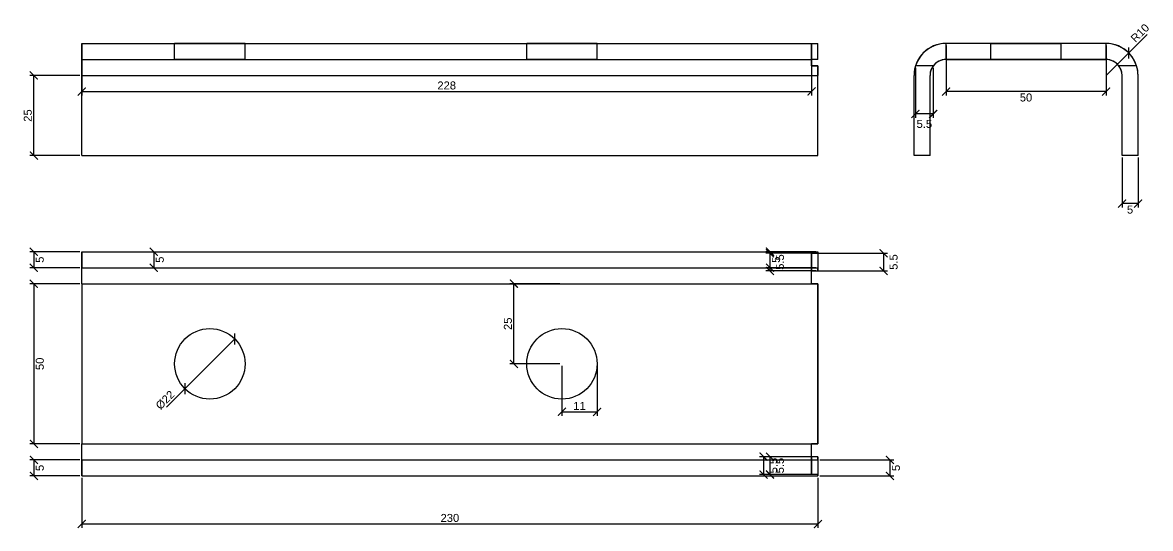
# Model space of a CAD drawing. Extents: x 128 to 1197, y 196 to 880.
# Drawn here: x 128.3 to 480.7, y 195.6 to 353.5 of the extents above; entities that cross this region are included whole.
import ezdxf

# ---------------------------------------------------------------- set-up
doc = ezdxf.new("R2010")
doc.units = 0
doc.layers.get('0').update_dxf_attribs({"linetype": 'CONTINUOUS'})
for name, color, linetype in [('FrontView', 7, 'CONTINUOUS'), ('RightView', 7, 'CONTINUOUS'), ('TopView', 7, 'CONTINUOUS')]:
    doc.layers.add(name, color=color, linetype=linetype)
doc.styles.get("Standard").update_dxf_attribs({"font": 'arial.ttf'})
doc.dimstyles.new('FUSION_STYLE', dxfattribs={"dimtxt": 2.5, "dimasz": 2.5, "dimexe": 1.25, "dimexo": 0.625, "dimtad": 1, "dimdec": 1, "dimdsep": 46, "dimtxsty": 'STANDARD', "dimblk": 'ARCHTICK', "dimblk1": 'ARCHTICK', "dimblk2": 'ARCHTICK', "dimcen": 2.5, "dimclrd": 7, "dimclre": 7, "dimclrt": 7, "dimazin": 3, "dimtfac": 1, "dimtmove": 0, "dimatfit": 3, "dimldrblk": 'ARCHTICK'})

# ---------------------------------------------------------------- blocks, each defined once
blk = doc.blocks.new('_ARCHTICK')
at = {"color": 0, "linetype": 'BYBLOCK', "const_width": 0.15}
blk.add_lwpolyline([(-0.5, -0.5), (0.5, 0.5)], dxfattribs=at)

msp = doc.modelspace()

# ---------------------------------------------------------------- linework, layer by layer
at = {"layer": 'FrontView'}
for p, q in [((146.822, 347), (374.822, 347)), ((146.822, 347), (374.822, 347)), ((175.822, 342), (175.822, 347)), ((197.822, 342), (197.822, 347)), ((285.822, 342), (285.822, 347)), ((307.822, 342), (307.822, 347)), ((374.822, 347), (376.822, 347)), ((374.822, 347), (376.822, 347)), ((374.822, 342), (374.822, 347)), ((374.822, 342), (374.822, 347)), ((376.822, 342), (376.822, 347)), ((376.822, 342), (376.822, 347)), ((146.822, 342), (374.822, 342)), ((146.822, 342), (374.822, 342)), ((376.822, 342), (374.822, 342)), ((376.822, 342), (374.822, 342)), ((374.822, 340), (376.822, 340)), ((376.822, 340), (374.822, 340)), ((376.822, 340), (374.822, 340)), ((374.822, 340), (376.822, 340)), ((146.822, 312), (146.822, 337)), ((146.822, 337), (376.822, 337)), ((146.822, 312), (146.822, 337)), ((146.822, 312), (146.822, 337)), ((146.822, 312), (146.822, 337)), ((376.822, 312), (376.822, 337)), ((376.822, 312), (376.822, 337)), ((376.822, 312), (376.822, 337)), ((376.822, 312), (376.822, 337)), ((146.822, 312), (376.822, 312)), ((146.822, 312), (376.822, 312)), ((146.822, 312), (376.822, 312)), ((146.822, 312), (376.822, 312))]:
    msp.add_line(p, q, dxfattribs=at)
for points, degree, knots in [([(146.822, 347), (146.822, 346.937), (146.822, 346.749), (146.822, 346.439), (146.822, 346.01), (146.822, 345.467), (146.822, 344.818), (146.822, 344.071), (146.822, 343.235), (146.822, 342.32), (146.822, 341.339), (146.822, 340.303), (146.822, 339.225), (146.822, 338.12), (146.822, 337)], 1, [0, 0, 0.1122, 0.224399, 0.336599, 0.448799, 0.560999, 0.673198, 0.785398, 0.897598, 1.0098, 1.122, 1.2342, 1.3464, 1.4586, 1.5708, 1.5708]), ([(197.822, 347), (197.547, 347), (196.733, 347), (195.423, 347), (193.681, 347), (191.595, 347), (189.27, 347), (186.822, 347), (184.375, 347), (182.05, 347), (179.964, 347), (178.222, 347), (176.912, 347), (176.098, 347), (175.822, 347)], 1, [0, 0, 0.224399, 0.448799, 0.673198, 0.897598, 1.122, 1.3464, 1.5708, 1.7952, 2.0196, 2.24399, 2.46839, 2.69279, 2.91719, 3.14159, 3.14159]), ([(307.822, 347), (307.547, 347), (306.733, 347), (305.423, 347), (303.681, 347), (301.595, 347), (299.27, 347), (296.822, 347), (294.375, 347), (292.05, 347), (289.964, 347), (288.222, 347), (286.912, 347), (286.098, 347), (285.822, 347)], 1, [0, 0, 0.224399, 0.448799, 0.673198, 0.897598, 1.122, 1.3464, 1.5708, 1.7952, 2.0196, 2.24399, 2.46839, 2.69279, 2.91719, 3.14159, 3.14159]), ([(374.822, 347), (374.822, 346.959), (374.822, 346.837), (374.822, 346.634), (374.822, 346.353), (374.822, 345.995), (374.822, 345.564), (374.822, 345.062), (374.822, 344.495), (374.822, 343.867), (374.822, 343.182), (374.822, 342.447), (374.822, 341.667), (374.822, 340.849), (374.822, 340)], 1, [0, 0, 0.090436, 0.180872, 0.271308, 0.361744, 0.45218, 0.542616, 0.633052, 0.723488, 0.813924, 0.90436, 0.994796, 1.08523, 1.17567, 1.2661, 1.2661]), ([(374.822, 340), (374.822, 340.849), (374.822, 341.667), (374.822, 342.447), (374.822, 343.182), (374.822, 343.867), (374.822, 344.495), (374.822, 345.062), (374.822, 345.564), (374.822, 345.995), (374.822, 346.353), (374.822, 346.634), (374.822, 346.837), (374.822, 346.959), (374.822, 347)], 1, [5.01708, 5.01708, 5.10752, 5.19795, 5.28839, 5.37883, 5.46926, 5.5597, 5.65013, 5.74057, 5.83101, 5.92144, 6.01188, 6.10231, 6.19275, 6.28319, 6.28319]), ([(146.822, 342), (146.822, 341.984), (146.822, 341.969), (146.822, 341.922), (146.822, 341.875), (146.822, 341.797), (146.822, 341.719), (146.822, 341.612), (146.822, 341.505), (146.822, 341.369), (146.822, 341.234), (146.822, 341.071), (146.822, 340.909), (146.822, 340.722), (146.822, 340.536), (146.822, 340.326), (146.822, 340.117), (146.822, 339.889), (146.822, 339.66), (146.822, 339.415), (146.822, 339.169), (146.822, 338.91), (146.822, 338.651), (146.822, 338.382), (146.822, 338.113), (146.822, 337.562), (146.822, 337)], 2, [0, 0, 0, 0.1122, 0.1122, 0.224399, 0.224399, 0.336599, 0.336599, 0.448799, 0.448799, 0.560999, 0.560999, 0.673198, 0.673198, 0.785398, 0.785398, 0.897598, 0.897598, 1.0098, 1.0098, 1.122, 1.122, 1.2342, 1.2342, 1.3464, 1.3464, 1.5708, 1.5708, 1.5708]), ([(197.822, 342), (197.547, 342), (196.733, 342), (195.423, 342), (193.681, 342), (191.595, 342), (189.27, 342), (186.822, 342), (184.375, 342), (182.05, 342), (179.964, 342), (178.222, 342), (176.912, 342), (176.098, 342), (175.822, 342)], 1, [0, 0, 0.224399, 0.448799, 0.673198, 0.897598, 1.122, 1.3464, 1.5708, 1.7952, 2.0196, 2.24399, 2.46839, 2.69279, 2.91719, 3.14159, 3.14159]), ([(307.822, 342), (307.547, 342), (306.733, 342), (305.423, 342), (303.681, 342), (301.595, 342), (299.27, 342), (296.822, 342), (294.375, 342), (292.05, 342), (289.964, 342), (288.222, 342), (286.912, 342), (286.098, 342), (285.822, 342)], 1, [0, 0, 0.224399, 0.448799, 0.673198, 0.897598, 1.122, 1.3464, 1.5708, 1.7952, 2.0196, 2.24399, 2.46839, 2.69279, 2.91719, 3.14159, 3.14159]), ([(374.822, 340), (374.822, 340.258), (374.822, 340.502), (374.822, 340.731), (374.822, 340.943), (374.822, 341.138), (374.822, 341.314), (374.822, 341.472), (374.822, 341.61), (374.822, 341.728), (374.822, 341.826), (374.822, 341.902), (374.822, 341.956), (374.822, 341.989), (374.822, 342)], 1, [5.35589, 5.35589, 5.42213, 5.48836, 5.5546, 5.62083, 5.68707, 5.7533, 5.81954, 5.88577, 5.95201, 6.01824, 6.08448, 6.15071, 6.21695, 6.28319, 6.28319]), ([(374.822, 342), (374.822, 341.989), (374.822, 341.956), (374.822, 341.902), (374.822, 341.826), (374.822, 341.728), (374.822, 341.61), (374.822, 341.472), (374.822, 341.314), (374.822, 341.138), (374.822, 340.943), (374.822, 340.731), (374.822, 340.502), (374.822, 340.258), (374.822, 340)], 1, [0, 0, 0.0662354, 0.132471, 0.198706, 0.264941, 0.331177, 0.397412, 0.463648, 0.529883, 0.596118, 0.662354, 0.728589, 0.794824, 0.86106, 0.927295, 0.927295])]:
    msp.add_open_spline(points, degree=degree, knots=knots, dxfattribs=at)
for points, degree in [([(146.822, 337), (146.822, 338.12), (146.822, 339.225), (146.822, 340.303), (146.822, 341.339), (146.822, 342.32), (146.822, 343.235), (146.822, 344.071), (146.822, 344.818), (146.822, 345.467), (146.822, 346.01), (146.822, 346.439), (146.822, 346.749), (146.822, 346.937), (146.822, 347)], 1), ([(175.822, 347), (176.098, 347), (176.912, 347), (178.222, 347), (179.964, 347), (182.05, 347), (184.375, 347), (186.822, 347), (189.27, 347), (191.595, 347), (193.681, 347), (195.423, 347), (196.733, 347), (197.547, 347), (197.822, 347)], 1), ([(285.822, 347), (286.098, 347), (286.912, 347), (288.222, 347), (289.964, 347), (292.05, 347), (294.375, 347), (296.822, 347), (299.27, 347), (301.595, 347), (303.681, 347), (305.423, 347), (306.733, 347), (307.547, 347), (307.822, 347)], 1), ([(146.822, 337), (146.822, 337.56), (146.822, 338.113), (146.822, 338.651), (146.822, 339.169), (146.822, 339.66), (146.822, 340.117), (146.822, 340.536), (146.822, 340.909), (146.822, 341.234), (146.822, 341.505), (146.822, 341.719), (146.822, 341.875), (146.822, 341.969), (146.822, 342)], 1), ([(175.822, 342), (176.098, 342), (176.912, 342), (178.222, 342), (179.964, 342), (182.05, 342), (184.375, 342), (186.822, 342), (189.27, 342), (191.595, 342), (193.681, 342), (195.423, 342), (196.733, 342), (197.547, 342), (197.822, 342)], 1), ([(285.822, 342), (286.098, 342), (286.912, 342), (288.222, 342), (289.964, 342), (292.05, 342), (294.375, 342), (296.822, 342), (299.27, 342), (301.595, 342), (303.681, 342), (305.423, 342), (306.733, 342), (307.547, 342), (307.822, 342)], 1), ([(376.823, 340), (376.822, 339.031), (376.823, 338.016), (376.822, 337)], 3), ([(376.822, 337), (376.823, 338.016), (376.822, 339.031), (376.822, 340)], 3), ([(376.822, 337), (376.822, 338.073), (376.822, 339.142), (376.822, 340)], 3), ([(376.822, 340), (376.822, 339.142), (376.822, 338.073), (376.822, 337)], 3)]:
    msp.add_open_spline(points, degree=degree, dxfattribs=at)
at = {"layer": 'RightView'}
for p, q in [((466.822, 347), (416.822, 347)), ((466.822, 347), (416.822, 347)), ((416.822, 342), (416.822, 347)), ((416.822, 342), (416.822, 347)), ((430.822, 342), (430.822, 347)), ((430.822, 342), (430.822, 347)), ((452.822, 342), (452.822, 347)), ((452.822, 342), (452.822, 347)), ((466.822, 342), (466.822, 347)), ((466.822, 342), (466.822, 347)), ((466.822, 342), (416.822, 342)), ((416.822, 342), (466.822, 342)), ((412.822, 340), (407.283, 340)), ((412.822, 340), (407.283, 340)), ((476.362, 340), (470.822, 340)), ((476.362, 340), (470.822, 340)), ((406.822, 312), (406.822, 337)), ((406.822, 312), (406.822, 337)), ((411.822, 312), (411.822, 337)), ((411.822, 312), (411.822, 337)), ((471.822, 312), (471.822, 337)), ((471.822, 312), (471.822, 337)), ((476.822, 312), (476.822, 337)), ((476.822, 312), (476.822, 337)), ((411.822, 312), (406.822, 312)), ((411.822, 312), (406.822, 312)), ((476.822, 312), (471.822, 312)), ((476.822, 312), (471.822, 312))]:
    msp.add_line(p, q, dxfattribs=at)
for centre, radius, start, end in [((416.822, 337), 10, 90, 180), ((416.822, 337), 10, 90, 162.542), ((466.822, 337), 10, 0, 90), ((466.822, 337), 10, 17.4576, 90), ((416.822, 337), 5, 90, 180), ((416.822, 337), 5, 90, 143.13), ((466.822, 337), 5, 0, 90), ((466.822, 337), 5, 36.8699, 90), ((416.822, 337), 10, 162.542, 180), ((416.822, 337), 5, 143.13, 180), ((466.822, 337), 5, 0, 36.8699), ((466.822, 337), 10, 0, 17.4576)]:
    msp.add_arc(centre, radius, start, end, dxfattribs=at)
for points, knots in [([(441.822, 347), (440.591, 347), (439.375, 347), (438.189, 347), (437.05, 347), (435.97, 347), (434.964, 347), (434.044, 347), (433.222, 347), (432.509, 347), (431.912, 347), (431.44, 347), (431.098, 347), (430.892, 347), (430.822, 347)], [0, 0, 0.1122, 0.224399, 0.336599, 0.448799, 0.560999, 0.673198, 0.785398, 0.897598, 1.0098, 1.122, 1.2342, 1.3464, 1.4586, 1.5708, 1.5708]), ([(430.822, 347), (431.098, 347), (431.912, 347), (433.222, 347), (434.964, 347), (437.05, 347), (439.375, 347), (441.822, 347), (444.27, 347), (446.595, 347), (448.681, 347), (450.423, 347), (451.733, 347), (452.547, 347), (452.822, 347)], [1.5708, 1.5708, 1.7952, 2.0196, 2.24399, 2.46839, 2.69279, 2.91719, 3.14159, 3.36599, 3.59039, 3.81479, 4.03919, 4.26359, 4.48799, 4.71239, 4.71239]), ([(441.822, 347), (440.591, 347), (439.375, 347), (438.189, 347), (437.05, 347), (435.97, 347), (434.964, 347), (434.044, 347), (433.222, 347), (432.509, 347), (431.912, 347), (431.44, 347), (431.098, 347), (430.892, 347), (430.822, 347)], [0, 0, 0.1122, 0.224399, 0.336599, 0.448799, 0.560999, 0.673198, 0.785398, 0.897598, 1.0098, 1.122, 1.2342, 1.3464, 1.4586, 1.5708, 1.5708]), ([(430.822, 347), (431.098, 347), (431.912, 347), (433.222, 347), (434.964, 347), (437.05, 347), (439.375, 347), (441.822, 347), (444.27, 347), (446.595, 347), (448.681, 347), (450.423, 347), (451.733, 347), (452.547, 347), (452.822, 347)], [1.5708, 1.5708, 1.7952, 2.0196, 2.24399, 2.46839, 2.69279, 2.91719, 3.14159, 3.36599, 3.59039, 3.81479, 4.03919, 4.26359, 4.48799, 4.71239, 4.71239]), ([(441.822, 342), (440.591, 342), (439.375, 342), (438.189, 342), (437.05, 342), (435.97, 342), (434.964, 342), (434.044, 342), (433.222, 342), (432.509, 342), (431.912, 342), (431.44, 342), (431.098, 342), (430.892, 342), (430.822, 342)], [0, 0, 0.1122, 0.224399, 0.336599, 0.448799, 0.560999, 0.673198, 0.785398, 0.897598, 1.0098, 1.122, 1.2342, 1.3464, 1.4586, 1.5708, 1.5708]), ([(430.822, 342), (431.098, 342), (431.912, 342), (433.222, 342), (434.964, 342), (437.05, 342), (439.375, 342), (441.822, 342), (444.27, 342), (446.595, 342), (448.681, 342), (450.423, 342), (451.733, 342), (452.547, 342), (452.822, 342)], [1.5708, 1.5708, 1.7952, 2.0196, 2.24399, 2.46839, 2.69279, 2.91719, 3.14159, 3.36599, 3.59039, 3.81479, 4.03919, 4.26359, 4.48799, 4.71239, 4.71239]), ([(441.822, 342), (440.591, 342), (439.375, 342), (438.189, 342), (437.05, 342), (435.97, 342), (434.964, 342), (434.044, 342), (433.222, 342), (432.509, 342), (431.912, 342), (431.44, 342), (431.098, 342), (430.892, 342), (430.822, 342)], [0, 0, 0.1122, 0.224399, 0.336599, 0.448799, 0.560999, 0.673198, 0.785398, 0.897598, 1.0098, 1.122, 1.2342, 1.3464, 1.4586, 1.5708, 1.5708]), ([(430.822, 342), (431.098, 342), (431.912, 342), (433.222, 342), (434.964, 342), (437.05, 342), (439.375, 342), (441.822, 342), (444.27, 342), (446.595, 342), (448.681, 342), (450.423, 342), (451.733, 342), (452.547, 342), (452.822, 342)], [1.5708, 1.5708, 1.7952, 2.0196, 2.24399, 2.46839, 2.69279, 2.91719, 3.14159, 3.36599, 3.59039, 3.81479, 4.03919, 4.26359, 4.48799, 4.71239, 4.71239])]:
    msp.add_open_spline(points, degree=1, knots=knots, dxfattribs=at)
for points in [[(452.822, 347), (452.753, 347), (452.547, 347), (452.205, 347), (451.733, 347), (451.136, 347), (450.423, 347), (449.601, 347), (448.681, 347), (447.675, 347), (446.595, 347), (445.456, 347), (444.27, 347), (443.054, 347), (441.822, 347)], [(452.822, 347), (452.753, 347), (452.547, 347), (452.205, 347), (451.733, 347), (451.136, 347), (450.423, 347), (449.601, 347), (448.681, 347), (447.675, 347), (446.595, 347), (445.456, 347), (444.27, 347), (443.054, 347), (441.822, 347)], [(452.822, 342), (452.753, 342), (452.547, 342), (452.205, 342), (451.733, 342), (451.136, 342), (450.423, 342), (449.601, 342), (448.681, 342), (447.675, 342), (446.595, 342), (445.456, 342), (444.27, 342), (443.054, 342), (441.822, 342)], [(452.822, 342), (452.753, 342), (452.547, 342), (452.205, 342), (451.733, 342), (451.136, 342), (450.423, 342), (449.601, 342), (448.681, 342), (447.675, 342), (446.595, 342), (445.456, 342), (444.27, 342), (443.054, 342), (441.822, 342)]]:
    msp.add_open_spline(points, degree=1, dxfattribs=at)
at = {"layer": 'TopView'}
for p, q in [((146.822, 282), (146.822, 277)), ((146.822, 282), (376.822, 282)), ((146.822, 282), (376.822, 282)), ((376.822, 282), (376.822, 277)), ((374.822, 281.539), (376.822, 281.539)), ((374.822, 281.539), (374.822, 276)), ((376.822, 281.539), (376.822, 276)), ((146.822, 277), (376.822, 277)), ((146.822, 277), (376.822, 277)), ((374.822, 276), (376.822, 276)), ((146.822, 272), (146.822, 222)), ((146.822, 272), (374.822, 272)), ((146.822, 272), (146.822, 222)), ((376.822, 272), (374.822, 272)), ((374.822, 272), (376.822, 272)), ((376.822, 222), (376.822, 272)), ((376.822, 272), (376.822, 222)), ((146.822, 222), (374.822, 222)), ((376.822, 222), (374.822, 222)), ((374.822, 222), (376.822, 222)), ((146.822, 217), (146.822, 212)), ((146.822, 217), (376.822, 217)), ((146.822, 217), (376.822, 217)), ((376.822, 218), (374.822, 218)), ((374.822, 218), (374.822, 212.461)), ((376.822, 218), (376.822, 212.461)), ((376.822, 217), (376.822, 212)), ((146.822, 212), (376.822, 212)), ((146.822, 212), (376.822, 212)), ((376.822, 212.461), (374.822, 212.461))]:
    msp.add_line(p, q, dxfattribs=at)
for centre in [(186.822, 247), (186.822, 247), (296.822, 247), (296.822, 247)]:
    msp.add_circle(centre, 11, dxfattribs=at)
for points, degree, knots in [([(146.822, 272), (146.822, 273.12), (146.822, 274.225), (146.822, 275.303), (146.822, 276.339), (146.822, 277.32), (146.822, 278.235), (146.822, 279.071), (146.822, 279.818), (146.822, 280.467), (146.822, 281.01), (146.822, 281.439), (146.822, 281.749), (146.822, 281.937), (146.822, 282)], 1, [0, 0, 0.1122, 0.224399, 0.336599, 0.448799, 0.560999, 0.673198, 0.785398, 0.897598, 1.0098, 1.122, 1.2342, 1.3464, 1.4586, 1.5708, 1.5708]), ([(374.822, 276), (374.822, 276.552), (374.822, 277.086), (374.822, 277.602), (374.822, 278.097), (374.822, 278.569), (374.822, 279.017), (374.822, 279.438), (374.822, 279.832), (374.822, 280.197), (374.822, 280.531), (374.822, 280.834), (374.822, 281.103), (374.822, 281.339), (374.822, 281.539)], 1, [0.411517, 0.411517, 0.472559, 0.533601, 0.594643, 0.655685, 0.716726, 0.777768, 0.83881, 0.899852, 0.960894, 1.02194, 1.08298, 1.14402, 1.20506, 1.2661, 1.2661]), ([(146.822, 272), (146.822, 272.56), (146.822, 273.113), (146.822, 273.651), (146.822, 274.169), (146.822, 274.66), (146.822, 275.117), (146.822, 275.536), (146.822, 275.909), (146.822, 276.234), (146.822, 276.505), (146.822, 276.719), (146.822, 276.875), (146.822, 276.969), (146.822, 277)], 1, [0, 0, 0.1122, 0.224399, 0.336599, 0.448799, 0.560999, 0.673198, 0.785398, 0.897598, 1.0098, 1.122, 1.2342, 1.3464, 1.4586, 1.5708, 1.5708]), ([(374.822, 272), (374.822, 272.498), (374.822, 272.987), (374.822, 273.311), (374.822, 273.626), (374.822, 273.78), (374.822, 273.935), (374.822, 274.086), (374.822, 274.236), (374.822, 274.382), (374.822, 274.527), (374.822, 274.667), (374.822, 274.807), (374.822, 274.941), (374.822, 275.075), (374.822, 275.202), (374.822, 275.329), (374.822, 275.449), (374.822, 275.569), (374.822, 275.681), (374.822, 275.793), (374.822, 275.896), (374.822, 276)], 2, [0, 0, 0, 0.198706, 0.198706, 0.331177, 0.331177, 0.397412, 0.397412, 0.463648, 0.463648, 0.529883, 0.529883, 0.596118, 0.596118, 0.662354, 0.662354, 0.728589, 0.728589, 0.794824, 0.794824, 0.86106, 0.86106, 0.927295, 0.927295, 0.927295]), ([(376.822, 276), (376.822, 276.134), (376.822, 276.259), (376.822, 276.374), (376.822, 276.481), (376.822, 276.578), (376.822, 276.666), (376.822, 276.743), (376.822, 276.811), (376.822, 276.869), (376.822, 276.916), (376.822, 276.953), (376.822, 276.979), (376.822, 276.995), (376.822, 277)], 1, [0.927295, 0.927295, 0.97326, 1.01922, 1.06519, 1.11115, 1.15712, 1.20308, 1.24905, 1.29501, 1.34097, 1.38694, 1.4329, 1.47887, 1.52483, 1.5708, 1.5708]), ([(146.822, 217), (146.822, 217.016), (146.822, 217.031), (146.822, 217.078), (146.822, 217.125), (146.822, 217.203), (146.822, 217.281), (146.822, 217.388), (146.822, 217.495), (146.822, 217.631), (146.822, 217.766), (146.822, 217.929), (146.822, 218.091), (146.822, 218.278), (146.822, 218.464), (146.822, 218.674), (146.822, 218.883), (146.822, 219.111), (146.822, 219.34), (146.822, 219.585), (146.822, 219.831), (146.822, 220.09), (146.822, 220.349), (146.822, 220.618), (146.822, 220.887), (146.822, 221.438), (146.822, 222)], 2, [4.71239, 4.71239, 4.71239, 4.82459, 4.82459, 4.93679, 4.93679, 5.04899, 5.04899, 5.16119, 5.16119, 5.27339, 5.27339, 5.38559, 5.38559, 5.49779, 5.49779, 5.60999, 5.60999, 5.72219, 5.72219, 5.83439, 5.83439, 5.94659, 5.94659, 6.05879, 6.05879, 6.28319, 6.28319, 6.28319]), ([(374.823, 218), (374.822, 218.069), (374.823, 218.138), (374.822, 218.207), (374.823, 218.282), (374.822, 218.357), (374.822, 218.431), (374.822, 218.511), (374.823, 218.591), (374.822, 218.671), (374.822, 218.756), (374.822, 218.84), (374.823, 218.925), (374.822, 219.014), (374.823, 219.104), (374.822, 219.193), (374.823, 219.286), (374.822, 219.38), (374.822, 219.473), (374.822, 219.57), (374.823, 219.667), (374.822, 219.764), (374.822, 219.864), (374.822, 219.965), (374.823, 220.065), (374.823, 220.27), (374.822, 220.478), (374.822, 220.691), (374.822, 221.118), (374.823, 221.558), (374.822, 222)], 3, [5.35589, 5.35589, 5.35589, 5.35589, 5.42213, 5.42213, 5.42213, 5.48836, 5.48836, 5.48836, 5.5546, 5.5546, 5.5546, 5.62083, 5.62083, 5.62083, 5.68707, 5.68707, 5.68707, 5.7533, 5.7533, 5.7533, 5.81954, 5.81954, 5.81954, 5.88577, 5.88577, 5.88577, 6.01824, 6.01824, 6.01824, 6.28319, 6.28319, 6.28319, 6.28319]), ([(374.822, 212.461), (374.822, 212.661), (374.822, 212.897), (374.822, 213.166), (374.822, 213.469), (374.822, 213.803), (374.822, 214.168), (374.822, 214.562), (374.822, 214.983), (374.822, 215.431), (374.822, 215.903), (374.822, 216.398), (374.822, 216.914), (374.822, 217.448), (374.822, 218)], 1, [5.01708, 5.01708, 5.07812, 5.13917, 5.20021, 5.26125, 5.32229, 5.38333, 5.44438, 5.50542, 5.56646, 5.6275, 5.68854, 5.74958, 5.81063, 5.87167, 5.87167]), ([(376.822, 217), (376.822, 217.005), (376.822, 217.021), (376.822, 217.047), (376.822, 217.084), (376.822, 217.131), (376.822, 217.189), (376.822, 217.257), (376.822, 217.334), (376.822, 217.422), (376.822, 217.519), (376.822, 217.626), (376.822, 217.741), (376.822, 217.866), (376.822, 218)], 1, [4.71239, 4.71239, 4.75835, 4.80432, 4.85028, 4.89625, 4.94221, 4.98818, 5.03414, 5.0801, 5.12607, 5.17203, 5.218, 5.26396, 5.30993, 5.35589, 5.35589])]:
    msp.add_open_spline(points, degree=degree, knots=knots, dxfattribs=at)
for points, degree in [([(376.822, 281.539), (376.822, 281.998), (376.822, 282)], 2), ([(374.822, 272), (374.822, 273.372), (374.822, 274.742), (374.822, 276)], 3), ([(146.822, 212), (146.822, 212.063), (146.822, 212.251), (146.822, 212.561), (146.822, 212.99), (146.822, 213.533), (146.822, 214.182), (146.822, 214.929), (146.822, 215.765), (146.822, 216.68), (146.822, 217.661), (146.822, 218.697), (146.822, 219.775), (146.822, 220.88), (146.822, 222)], 1), ([(374.822, 218), (374.822, 219.258), (374.823, 220.628), (374.822, 222)], 3), ([(376.822, 212), (376.822, 212.002), (376.822, 212.461)], 2)]:
    msp.add_open_spline(points, degree=degree, dxfattribs=at)

# ---------------------------------------------------------------- dimensions: what is measured, and where the dimension line sits
msp.add_radius_dim(center=(466.822, 337), mpoint=(473.893, 344.071), dimstyle='FUSION_STYLE').render()
for base, p1, p2 in [((146.822, 332), (146.822, 347), (374.822, 347)), ((466.822, 332), (466.822, 347), (416.822, 347)), ((412.822, 325), (412.822, 340), (407.283, 340)), ((476.822, 297), (476.822, 312), (471.822, 312)), ((296.822, 232), (296.822, 247), (307.822, 247)), ((146.822, 197), (146.822, 212), (376.822, 212))]:
    msp.add_linear_dim(base=base, p1=p1, p2=p2, dimstyle='FUSION_STYLE').render()
for base, p1, p2 in [((131.822, 312), (146.822, 312), (146.822, 337)), ((131.822, 282), (146.822, 282), (146.822, 277)), ((169.322, 282), (146.822, 282), (146.822, 277)), ((361.822, 282), (376.822, 282), (376.822, 277)), ((361.822, 281.539), (376.822, 281.539), (376.822, 276)), ((397.322, 281.539), (374.822, 281.539), (374.822, 276)), ((131.822, 272), (146.822, 272), (146.822, 222)), ((281.822, 247), (296.822, 247), (296.822, 272)), ((359.822, 218), (374.822, 218), (374.822, 212.461)), ((361.822, 218), (376.822, 218), (376.822, 212.461)), ((361.822, 218), (376.822, 218), (376.822, 212.461)), ((131.822, 217), (146.822, 217), (146.822, 212)), ((399.322, 217), (376.822, 217), (376.822, 212))]:
    msp.add_linear_dim(base=base, p1=p1, p2=p2, angle=90, dimstyle='FUSION_STYLE').render()
msp.add_diameter_dim_2p(p1=(194.6, 254.778), p2=(179.044, 239.222), dimstyle='FUSION_STYLE').render()

doc.saveas('drawing.dxf')
